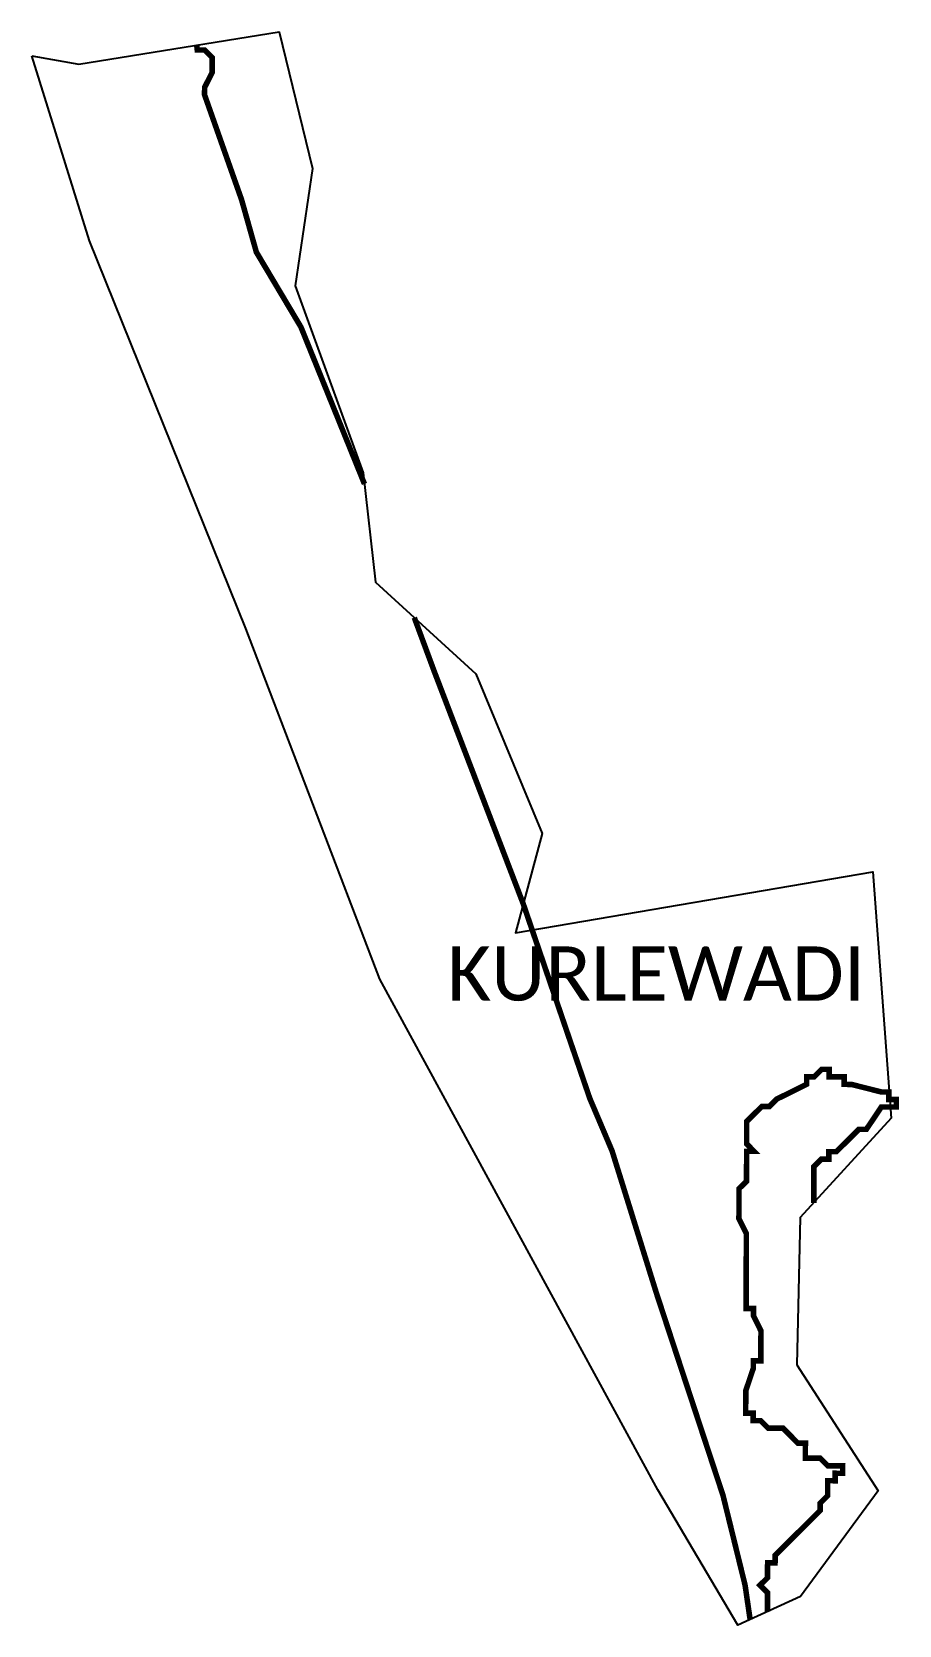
# Model space of a CAD drawing. Header units: metres. Extents: x 353920 to 354390, y 1749533 to 1750397.
import ezdxf

# ---------------------------------------------------------------- set-up
doc = ezdxf.new("R2010")
doc.units = ezdxf.units.M
for name, color, linetype in [('HAZARDS LINE', 1, 'Continuous'), ('village', 3, 'Continuous'), ('VILLAGE NAME', 250, 'Continuous')]:
    doc.layers.add(name, color=color, linetype=linetype)
doc.styles.get("Standard").update_dxf_attribs({"font": 'simplex.shx'})

msp = doc.modelspace()

# ---------------------------------------------------------------- linework, layer by layer
at = {"color": 3, "true_color": 0x00ff00, "flags": 128}
msp.add_lwpolyline([(353919.69, 1750384.3), (353945.16, 1750379.71)], dxfattribs=at)
at = {"layer": 'HAZARDS LINE', "lineweight": 18, "const_width": 3}
for points in [[(354100.12, 1750152.03), (354065.66, 1750237.14), (354041.47, 1750277.79), (354033.46, 1750306.22), (354013.38, 1750363.08), (354013.4, 1750367.14), (354017.48, 1750375.24), (354017.51, 1750383.35), (354013.47, 1750387.42), (354009.41, 1750387.44), (354009.1, 1750390.04)], [(354309.33, 1749536.04), (354306.59, 1749554.73), (354294.6, 1749603.46), (354258.49, 1749713.12), (354234.43, 1749790.29), (354222.36, 1749818.73), (354186.23, 1749924.33), (354138.01, 1750050.26), (354127.15, 1750079.54)], [(354343.84, 1749762.07), (354343.91, 1749781.78), (354347.98, 1749785.82), (354352.04, 1749785.81), (354352.05, 1749789.86), (354356.11, 1749789.85), (354360.18, 1749793.89), (354368.32, 1749801.98), (354372.38, 1749801.96), (354380.53, 1749814.1), (354388.64, 1749814.07), (354388.66, 1749818.13), (354384.6, 1749818.15), (354384.62, 1749822.2), (354380.56, 1749822.22), (354364.35, 1749826.33), (354360.29, 1749826.35), (354360.31, 1749830.4), (354352.2, 1749830.43), (354352.21, 1749834.49), (354348.16, 1749834.5), (354344.08, 1749830.46), (354340.03, 1749830.48), (354340.01, 1749826.42), (354323.76, 1749818.36), (354319.69, 1749814.32), (354315.63, 1749814.34), (354311.56, 1749810.29), (354307.49, 1749806.25), (354307.45, 1749794.08), (354311.49, 1749790.01), (354307.44, 1749790.02), (354307.38, 1749773.8), (354303.31, 1749769.76), (354303.25, 1749753.53), (354307.28, 1749745.4), (354307.13, 1749704.83), (354311.19, 1749704.82), (354311.17, 1749700.76), (354315.2, 1749692.63), (354315.14, 1749676.41), (354311.09, 1749676.42), (354311.07, 1749672.36), (354306.97, 1749660.21), (354306.93, 1749648.04), (354310.98, 1749648.02), (354310.97, 1749643.97), (354315.03, 1749643.95), (354319.07, 1749639.88), (354327.18, 1749639.85), (354331.22, 1749635.78), (354335.26, 1749631.71), (354339.32, 1749631.7), (354339.29, 1749623.58), (354347.4, 1749623.55), (354351.44, 1749619.48), (354359.56, 1749619.45), (354359.54, 1749615.4), (354355.48, 1749615.41), (354355.47, 1749611.35), (354351.41, 1749611.37), (354351.39, 1749603.26), (354347.31, 1749599.21), (354347.3, 1749595.16), (354339.16, 1749587.07), (354335.09, 1749583.03), (354331.02, 1749578.99), (354326.95, 1749574.94), (354322.88, 1749570.9), (354322.86, 1749566.85), (354318.81, 1749566.86), (354318.78, 1749558.75), (354314.71, 1749554.7), (354318.75, 1749550.63), (354318.71, 1749540.32)]]:
    msp.add_lwpolyline(points, dxfattribs=at)
at = {"layer": 'village', "color": 3, "true_color": 0x00ff00}
for points in [[(353945.16, 1750379.7, 0), (354053.82, 1750397.27, 0), (354071.88, 1750323.21, 0), (354062.47, 1750259.59, 0), (354099.45, 1750158.01, 0), (354106.1, 1750098.82, 0), (354160.55, 1750048.96, 0), (354196.48, 1749962.48, 0), (354182.03, 1749908.61, 0), (354375.9, 1749941.67, 0), (354385.81, 1749807.94, 0)], [(354385.81, 1749807.94, 0), (354336.51, 1749754.06, 0), (354334.71, 1749674.28, 0), (354378.75, 1749605.95, 0), (354336.67, 1749548.52, 0), (354302.74, 1749533.03, 0), (354259.2, 1749606.43, 0), (354108.42, 1749883.5, 0), (354035.8, 1750073.68, 0), (353950.97, 1750283.84, 0), (353919.69, 1750384.29, 0)]]:
    msp.add_polyline3d(points, dxfattribs=at)

# ---------------------------------------------------------------- texts
at = {"layer": 'VILLAGE NAME', "insert": (354145.02, 1749901.23), "char_height": 29.3908, "attachment_point": 1, "rotation": 359.9793}
msp.add_mtext_dynamic_manual_height_columns('{\\fCalibri|b0|i0|c0|p34;KURLEWADI}', width=290.022, gutter_width=146.95, heights=[0], dxfattribs=at)

doc.saveas('drawing.dxf')
